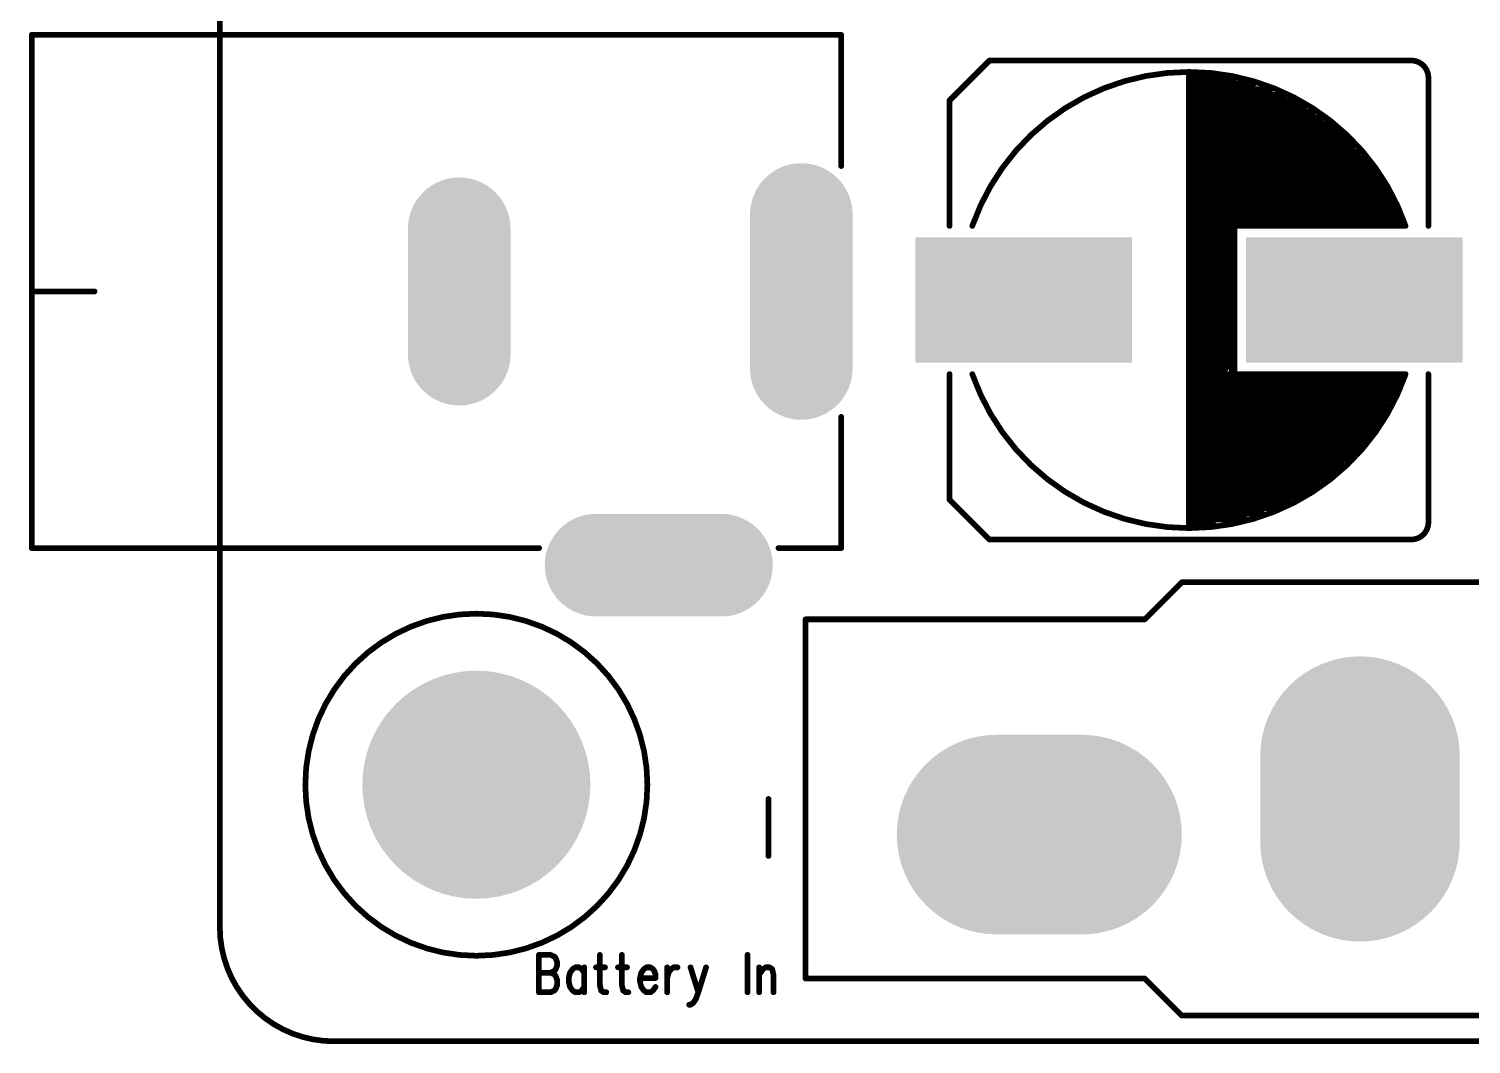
# Model space of a CAD drawing. Extents: x 97 to 206, y 100 to 175.
# Drawn here: x 96.65 to 121.95, y 99.95 to 117.76 of the extents above; entities that cross this region are included whole.
import ezdxf

# ---------------------------------------------------------------- set-up
doc = ezdxf.new("R2010")
doc.units = 0
doc.layers.get('0').update_dxf_attribs({"linetype": 'CONTINUOUS'})
doc.layers.add('MASK-TOP_PHO', color=10, linetype='CONTINUOUS')
doc.layers.add('SILK-TOP_PHO', color=9, linetype='CONTINUOUS')

# ---------------------------------------------------------------- blocks, each defined once
blk = doc.blocks.new('ROUND_1')
at = {"const_width": 0.050038}
blk.add_lwpolyline([(-0.025018, 0, 1), (0.025018, 0, 1)], format="xyb", close=True, dxfattribs=at)
blk = doc.blocks.new('ROUND_32')
at = {"const_width": 1.999996}
blk.add_lwpolyline([(-0.999998, 0, 1), (0.999998, 0, 1)], format="xyb", close=True, dxfattribs=at)
blk = doc.blocks.new('ROUND_45')
at = {"const_width": 0.900048}
blk.add_lwpolyline([(-0.450024, 0, 1), (0.450024, 0, 1)], format="xyb", close=True, dxfattribs=at)
blk = doc.blocks.new('ROUND_50')
at = {"const_width": 1.75006}
blk.add_lwpolyline([(-0.87503, 0, 1), (0.87503, 0, 1)], format="xyb", close=True, dxfattribs=at)
blk = doc.blocks.new('ROUND_180')
at = {"const_width": 0.900048}
blk.add_lwpolyline([(-0.450024, 0, 1), (0.450024, 0, 1)], format="xyb", close=True, dxfattribs=at)
blk = doc.blocks.new('SQUARE_227')
blk.add_solid([(1.099946, 1.099946), (1.099946, -1.099946), (-1.099946, 1.099946), (-1.099946, -1.099946)])

msp = doc.modelspace()

# ---------------------------------------------------------------- linework, layer by layer
at = {"layer": 'MASK-TOP_PHO'}
for points, const_width in [([(100.000054, 102.00005), (100.000054, 172.999908)], 0.100076), ([(110.199932, 111.799878), (110.199932, 114.499898)], 1.800098), ([(104.199944, 112.050068), (104.199944, 114.249962)], 1.800098), ([(114.899948, 113.000028), (113.300002, 113.000028)], 2.199892), ([(120.700038, 113.000028), (119.100092, 113.000028)], 2.199892), ([(106.59999, 108.35005), (108.799884, 108.35005)], 1.800098), ([(120.000014, 105.000044), (120.000014, 103.49992)], 3.50012), ([(113.625122, 103.624888), (115.124992, 103.624888)], 3.50012), ([(203.000102, 100.000054), (102.00005, 100.000054)], 0.100076)]:
    msp.add_lwpolyline(points, dxfattribs=dict(at, const_width=const_width))
at = {"layer": 'MASK-TOP_PHO', "const_width": 0.100076}
msp.add_lwpolyline([(100.000054, 102.00005, 0.4142136), (102.00005, 100.000054)], format="xyb", dxfattribs=at)
at = {"layer": 'SILK-TOP_PHO', "const_width": 0.100076}
for points in [[(100.000054, 102.00005), (100.000054, 172.999908)], [(100.099876, 117.650006), (96.700086, 117.650006)], [(96.700086, 117.650006), (96.700086, 108.650024)], [(100.000054, 108.650024), (100.000054, 117.650006)], [(100.000054, 117.650006), (100.099876, 117.650006)], [(100.000054, 108.650024), (100.000054, 117.650006)], [(100.000054, 117.650006), (110.899956, 117.650006)], [(110.899956, 117.650006), (110.899956, 115.350036)], [(113.4999, 117.199918), (112.799876, 116.499894)], [(120.899936, 117.199918), (113.4999, 117.199918)], [(117.00002, 109.000036), (117.00002, 117.00002)], [(117.00002, 116.899944), (117.80012, 116.899944)], [(121.19991, 114.3), (121.19991, 116.899944)], [(117.00002, 116.800122), (118.149878, 116.800122)], [(117.00002, 116.700046), (118.450106, 116.700046)], [(117.00002, 116.59997), (118.700042, 116.59997)], [(112.799876, 116.499894), (112.799876, 114.3)], [(117.00002, 116.499894), (118.89994, 116.499894)], [(117.00002, 116.400072), (119.050054, 116.400072)], [(117.00002, 116.299996), (119.199914, 116.299996)], [(117.00002, 116.19992), (119.350028, 116.19992)], [(117.00002, 116.100098), (119.499888, 116.100098)], [(117.00002, 116.000022), (119.599964, 116.000022)], [(117.00002, 115.899946), (119.750078, 115.899946)], [(117.00002, 115.800124), (119.800116, 115.800124)], [(117.00002, 115.794028), (117.38102, 115.794028)], [(117.00002, 115.700048), (117.899942, 115.700048)], [(119.899938, 115.700048), (117.00002, 115.700048)], [(117.00002, 115.667028), (118.01602, 115.667028)], [(117.00002, 115.599972), (120.000014, 115.599972)], [(119.8499, 115.750086), (117.100096, 115.750086)], [(117.00002, 115.540028), (118.27002, 115.540028)], [(120.10009, 115.499896), (117.00002, 115.499896)], [(117.00002, 115.413028), (118.52402, 115.413028)], [(117.00002, 115.400074), (120.199912, 115.400074)], [(120.24995, 115.299998), (117.00002, 115.299998)], [(117.00002, 115.286028), (118.65102, 115.286028)], [(117.00002, 115.199922), (120.299988, 115.199922)], [(117.00002, 115.159028), (118.77802, 115.159028)], [(120.400064, 115.1001), (117.00002, 115.1001)], [(117.00002, 115.000024), (120.450102, 115.000024)], [(117.00002, 114.905028), (119.03202, 114.905028)], [(120.499886, 114.899948), (117.00002, 114.899948)], [(117.12702, 115.032028), (118.90502, 115.032028)], [(117.599968, 110.499906), (117.599968, 114.84991)], [(117.00002, 114.800126), (120.549924, 114.800126)], [(117.00002, 114.778028), (119.15902, 114.778028)], [(117.00002, 114.70005), (120.599962, 114.70005)], [(117.00002, 114.651028), (119.28602, 114.651028)], [(120.65, 114.599974), (117.00002, 114.599974)], [(117.750082, 111.59998), (117.750082, 114.599974)], [(117.00002, 114.524028), (120.700038, 114.524028)], [(117.00002, 114.397028), (120.750076, 114.397028)], [(117.050058, 114.450114), (120.700038, 114.450114)], [(120.800114, 114.3), (117.00002, 114.3)], [(117.100096, 111.59998), (117.100096, 114.3)], [(117.199918, 111.59998), (117.199918, 114.3)], [(117.299994, 111.650018), (117.299994, 114.3)], [(117.40007, 111.650018), (117.40007, 114.3)], [(117.499892, 111.700056), (117.499892, 114.3)], [(117.650006, 111.799878), (117.650006, 114.3)], [(117.80012, 111.700056), (117.80012, 114.3)], [(96.700086, 113.149888), (97.801938, 113.149888)], [(112.799876, 111.700056), (112.799876, 109.499908)], [(120.800114, 111.700056), (117.00002, 111.700056)], [(117.05082, 111.603028), (120.750076, 111.603028)], [(121.19991, 109.100112), (121.19991, 111.700056)], [(120.700038, 111.499904), (117.050058, 111.499904)], [(120.65, 111.400082), (117.050058, 111.400082)], [(117.050058, 111.350044), (120.65, 111.350044)], [(117.05082, 111.450628), (120.700038, 111.450628)], [(117.05082, 111.298228), (120.599962, 111.298228)], [(117.050058, 111.249968), (120.599962, 111.249968)], [(120.499886, 111.149892), (117.050058, 111.149892)], [(117.050058, 111.05007), (120.450102, 111.05007)], [(117.12702, 111.095028), (120.499886, 111.095028)], [(110.899956, 110.949994), (110.899956, 108.650024)], [(117.00002, 110.968028), (120.450102, 110.968028)], [(117.00002, 110.841028), (120.350026, 110.841028)], [(120.400064, 110.899956), (117.050058, 110.899956)], [(120.299988, 110.79988), (117.050058, 110.79988)], [(117.00002, 110.714028), (120.24995, 110.714028)], [(117.00002, 110.599982), (120.149874, 110.599982)], [(117.050058, 110.750096), (120.299988, 110.750096)], [(120.199912, 110.65002), (117.050058, 110.65002)], [(117.12702, 110.587028), (120.149874, 110.587028)], [(117.00002, 110.499906), (120.10009, 110.499906)], [(117.00002, 110.333028), (119.949976, 110.333028)], [(117.00002, 110.300008), (119.899938, 110.300008)], [(120.000014, 110.400084), (117.050058, 110.400084)], [(117.12702, 110.460028), (120.050052, 110.460028)], [(117.00002, 110.10011), (119.70004, 110.10011)], [(119.8499, 110.199932), (117.050058, 110.199932)], [(117.00002, 110.000034), (119.599964, 110.000034)], [(117.00002, 109.949996), (119.549926, 109.949996)], [(117.00002, 109.84992), (119.450104, 109.84992)], [(112.799876, 109.499908), (113.4999, 108.799884)], [(117.00002, 109.750098), (119.29999, 109.750098)], [(117.00002, 109.650022), (119.149876, 109.650022)], [(117.00002, 109.549946), (119.000016, 109.549946)], [(117.00002, 109.450124), (118.800118, 109.450124)], [(117.00002, 109.350048), (118.599966, 109.350048)], [(117.00002, 109.249972), (118.299992, 109.249972)], [(117.00002, 109.149896), (118.000018, 109.149896)], [(117.00002, 109.050074), (117.450108, 109.050074)], [(113.4999, 108.799884), (120.899936, 108.799884)], [(96.700086, 108.650024), (100.099876, 108.650024)], [(105.599992, 108.650024), (100.000054, 108.650024)], [(100.099876, 108.650024), (100.000054, 108.650024)], [(110.899956, 108.650024), (109.799882, 108.650024)], [(116.225066, 107.40009), (116.875052, 108.050076)], [(116.875052, 108.050076), (123.474988, 108.050076)], [(110.275116, 101.099874), (110.275116, 107.40009)], [(110.275116, 107.40009), (116.225066, 107.40009)], [(109.624876, 104.249982), (109.624876, 103.249984)], [(105.597706, 101.515672), (105.597706, 100.859336)], [(105.597706, 101.515672), (105.802176, 101.515672)], [(105.802176, 101.515672), (105.870502, 101.48443)], [(105.870502, 101.48443), (105.893108, 101.453188)], [(105.893108, 101.453188), (105.915968, 101.390704)], [(106.66603, 101.515672), (106.66603, 100.984304)], [(107.052364, 101.515672), (107.052364, 100.984304)], [(109.25683, 101.515672), (109.25683, 100.859336)], [(105.597706, 101.203252), (105.802176, 101.203252)], [(105.870502, 101.234494), (105.802176, 101.203252)], [(105.802176, 101.203252), (105.870502, 101.171756)], [(105.893108, 101.265736), (105.870502, 101.234494)], [(105.870502, 101.171756), (105.893108, 101.140514)], [(105.915968, 101.32822), (105.893108, 101.265736)], [(105.915968, 101.390704), (105.915968, 101.32822)], [(106.143298, 101.203252), (106.120438, 101.109272)], [(106.18851, 101.265736), (106.143298, 101.203252)], [(106.233976, 101.296978), (106.18851, 101.265736)], [(106.302302, 101.296978), (106.233976, 101.296978)], [(106.347768, 101.265736), (106.302302, 101.296978)], [(106.393234, 101.203252), (106.347768, 101.265736)], [(106.393234, 101.296978), (106.393234, 100.859336)], [(106.597704, 101.296978), (106.756708, 101.296978)], [(106.984038, 101.296978), (107.143296, 101.296978)], [(107.393232, 101.203252), (107.370372, 101.109272)], [(107.438698, 101.265736), (107.393232, 101.203252)], [(107.484164, 101.296978), (107.438698, 101.265736)], [(107.552236, 101.296978), (107.484164, 101.296978)], [(107.597702, 101.265736), (107.552236, 101.296978)], [(107.620562, 101.234494), (107.597702, 101.265736)], [(107.643168, 101.171756), (107.620562, 101.234494)], [(107.643168, 101.109272), (107.643168, 101.171756)], [(107.847638, 101.296978), (107.847638, 100.859336)], [(107.847638, 101.109272), (107.870498, 101.203252)], [(107.870498, 101.203252), (107.915964, 101.265736)], [(107.915964, 101.265736), (107.96143, 101.296978)], [(107.96143, 101.296978), (108.029502, 101.296978)], [(108.256832, 101.296978), (108.39323, 100.859336)], [(108.529628, 101.296978), (108.39323, 100.859336)], [(109.4613, 101.296978), (109.4613, 100.859336)], [(109.4613, 101.171756), (109.529626, 101.265736)], [(109.529626, 101.265736), (109.575092, 101.296978)], [(109.575092, 101.296978), (109.643164, 101.296978)], [(109.643164, 101.296978), (109.68863, 101.265736)], [(109.68863, 101.265736), (109.71149, 101.171756)], [(109.71149, 101.171756), (109.71149, 100.859336)], [(105.893108, 100.92182), (105.870502, 100.890578)], [(105.893108, 101.140514), (105.915968, 101.07803)], [(105.915968, 100.984304), (105.893108, 100.92182)], [(105.915968, 101.07803), (105.915968, 100.984304)], [(106.120438, 101.109272), (106.120438, 101.046788)], [(106.120438, 101.046788), (106.143298, 100.953062)], [(106.143298, 100.953062), (106.18851, 100.890578)], [(106.347768, 100.890578), (106.393234, 100.953062)], [(106.66603, 100.984304), (106.688636, 100.890578)], [(107.052364, 100.984304), (107.07497, 100.890578)], [(107.370372, 101.109272), (107.643168, 101.109272)], [(107.370372, 101.109272), (107.370372, 101.046788)], [(107.370372, 101.046788), (107.393232, 100.953062)], [(107.393232, 100.953062), (107.438698, 100.890578)], [(107.597702, 100.890578), (107.643168, 100.953062)], [(116.225066, 101.099874), (110.275116, 101.099874)], [(116.875052, 100.449888), (116.225066, 101.099874)], [(105.802176, 100.859336), (105.597706, 100.859336)], [(105.870502, 100.890578), (105.802176, 100.859336)], [(106.18851, 100.890578), (106.233976, 100.859336)], [(106.233976, 100.859336), (106.302302, 100.859336)], [(106.302302, 100.859336), (106.347768, 100.890578)], [(106.688636, 100.890578), (106.734102, 100.859336)], [(106.734102, 100.859336), (106.779568, 100.859336)], [(107.07497, 100.890578), (107.120436, 100.859336)], [(107.120436, 100.859336), (107.165902, 100.859336)], [(107.438698, 100.890578), (107.484164, 100.859336)], [(107.484164, 100.859336), (107.552236, 100.859336)], [(107.552236, 100.859336), (107.597702, 100.890578)], [(108.302298, 100.671884), (108.256832, 100.640642)], [(108.347764, 100.734368), (108.302298, 100.671884)], [(108.39323, 100.859336), (108.347764, 100.734368)], [(108.256832, 100.640642), (108.233972, 100.640642)], [(123.474988, 100.449888), (116.875052, 100.449888)], [(203.000102, 100.000054), (102.00005, 100.000054)]]:
    msp.add_lwpolyline(points, dxfattribs=at)
for points in [[(121.19991, 116.899944, 0.4142136), (120.899936, 117.199918)], [(120.800114, 114.299746, 0.7106617), (113.199926, 114.299746)], [(113.199926, 111.70031, 0.7106617), (120.800114, 111.70031)], [(120.899936, 108.799884, 0.4142155), (121.19991, 109.100112)], [(100.000054, 102.00005, 0.4142136), (102.00005, 100.000054)]]:
    msp.add_lwpolyline(points, format="xyb", dxfattribs=at)
msp.add_lwpolyline([(101.499924, 104.499918, 1), (107.499912, 104.499918, 1)], format="xyb", close=True, dxfattribs=at)

# ---------------------------------------------------------------- block references
at = {"layer": 'MASK-TOP_PHO'}
for name, p in [('ROUND_180', (110.199932, 114.499898)), ('ROUND_180', (104.199944, 114.249962)), ('SQUARE_227', (113.300002, 113.000028)), ('SQUARE_227', (114.899948, 113.000028)), ('SQUARE_227', (119.100092, 113.000028)), ('SQUARE_227', (120.700038, 113.000028)), ('ROUND_180', (104.199944, 112.050068)), ('ROUND_180', (110.199932, 111.799878)), ('ROUND_45', (106.59999, 108.35005)), ('ROUND_45', (108.799884, 108.35005)), ('ROUND_50', (120.000014, 105.000044)), ('ROUND_32', (104.499918, 104.499918)), ('ROUND_50', (113.625122, 103.624888)), ('ROUND_50', (115.124992, 103.624888)), ('ROUND_50', (120.000014, 103.49992)), ('ROUND_1', (100.000054, 102.00005)), ('ROUND_1', (100.000054, 102.00005)), ('ROUND_1', (102.00005, 100.000054)), ('ROUND_1', (102.00005, 100.000054))]:
    msp.add_blockref(name, p, dxfattribs=at)
at = {"layer": 'SILK-TOP_PHO'}
for p in [(96.700086, 117.650006), (100.000054, 117.650006), (100.000054, 117.650006), (100.099876, 117.650006), (110.899956, 117.650006), (113.4999, 117.199918), (120.899936, 117.199918), (120.899936, 117.199918), (117.00002, 117.00002), (117.00002, 116.899944), (117.80012, 116.899944), (121.19991, 116.899944), (121.19991, 116.899944), (117.00002, 116.800122), (117.00002, 116.700046), (117.00002, 116.59997), (118.149878, 116.800122), (118.450106, 116.700046), (118.700042, 116.59997), (112.799876, 116.499894), (117.00002, 116.499894), (117.00002, 116.400072), (118.89994, 116.499894), (119.050054, 116.400072), (117.00002, 116.299996), (117.00002, 116.19992), (117.00002, 116.100098), (119.199914, 116.299996), (119.350028, 116.19992), (119.499888, 116.100098), (117.00002, 116.000022), (117.00002, 115.899946), (119.599964, 116.000022), (119.750078, 115.899946), (117.00002, 115.800124), (117.00002, 115.794028), (117.00002, 115.700048), (117.00002, 115.700048), (117.00002, 115.667028), (117.00002, 115.599972), (117.100096, 115.750086), (117.38102, 115.794028), (117.899942, 115.700048), (118.01602, 115.667028), (119.800116, 115.800124), (119.8499, 115.750086), (119.899938, 115.700048), (120.000014, 115.599972), (110.899956, 115.350036), (117.00002, 115.540028), (117.00002, 115.499896), (117.00002, 115.413028), (117.00002, 115.400074), (118.27002, 115.540028), (118.52402, 115.413028), (120.10009, 115.499896), (120.199912, 115.400074), (117.00002, 115.299998), (117.00002, 115.286028), (117.00002, 115.199922), (117.00002, 115.159028), (117.00002, 115.1001), (118.65102, 115.286028), (118.77802, 115.159028), (120.24995, 115.299998), (120.299988, 115.199922), (120.400064, 115.1001), (117.00002, 115.000024), (117.00002, 114.905028), (117.00002, 114.899948), (117.12702, 115.032028), (117.599968, 114.84991), (118.90502, 115.032028), (119.03202, 114.905028), (120.450102, 115.000024), (120.499886, 114.899948), (117.00002, 114.800126), (117.00002, 114.778028), (117.00002, 114.70005), (117.00002, 114.651028), (117.00002, 114.599974), (117.750082, 114.599974), (119.15902, 114.778028), (119.28602, 114.651028), (120.549924, 114.800126), (120.599962, 114.70005), (120.65, 114.599974), (117.00002, 114.524028), (117.00002, 114.397028), (117.050058, 114.450114), (120.700038, 114.524028), (120.700038, 114.450114), (120.750076, 114.397028), (112.799876, 114.3), (113.199926, 114.299746), (117.00002, 114.3), (117.100096, 114.3), (117.199918, 114.3), (117.299994, 114.3), (117.40007, 114.3), (117.499892, 114.3), (117.650006, 114.3), (117.80012, 114.3), (120.800114, 114.3), (120.800114, 114.299746), (121.19991, 114.3), (96.700086, 113.149888), (97.801938, 113.149888), (117.650006, 111.799878), (112.799876, 111.700056), (113.199926, 111.70031), (117.00002, 111.700056), (117.05082, 111.603028), (117.100096, 111.59998), (117.199918, 111.59998), (117.299994, 111.650018), (117.40007, 111.650018), (117.499892, 111.700056), (117.750082, 111.59998), (117.80012, 111.700056), (120.750076, 111.603028), (120.800114, 111.70031), (120.800114, 111.700056), (121.19991, 111.700056), (117.050058, 111.499904), (117.050058, 111.400082), (117.050058, 111.350044), (117.05082, 111.450628), (117.05082, 111.298228), (120.599962, 111.298228), (120.65, 111.400082), (120.65, 111.350044), (120.700038, 111.499904), (120.700038, 111.450628), (117.050058, 111.249968), (117.050058, 111.149892), (117.050058, 111.05007), (117.12702, 111.095028), (120.450102, 111.05007), (120.499886, 111.149892), (120.499886, 111.095028), (120.599962, 111.249968), (110.899956, 110.949994), (117.00002, 110.968028), (117.00002, 110.841028), (117.050058, 110.899956), (117.050058, 110.79988), (120.299988, 110.79988), (120.350026, 110.841028), (120.400064, 110.899956), (120.450102, 110.968028), (117.00002, 110.714028), (117.00002, 110.599982), (117.050058, 110.750096), (117.050058, 110.65002), (117.12702, 110.587028), (120.149874, 110.599982), (120.149874, 110.587028), (120.199912, 110.65002), (120.24995, 110.714028), (120.299988, 110.750096), (117.00002, 110.499906), (117.00002, 110.333028), (117.00002, 110.300008), (117.050058, 110.400084), (117.12702, 110.460028), (117.599968, 110.499906), (119.899938, 110.300008), (119.949976, 110.333028), (120.000014, 110.400084), (120.050052, 110.460028), (120.10009, 110.499906), (117.00002, 110.10011), (117.050058, 110.199932), (119.70004, 110.10011), (119.8499, 110.199932), (117.00002, 110.000034), (117.00002, 109.949996), (117.00002, 109.84992), (119.450104, 109.84992), (119.549926, 109.949996), (119.599964, 110.000034), (112.799876, 109.499908), (117.00002, 109.750098), (117.00002, 109.650022), (117.00002, 109.549946), (119.000016, 109.549946), (119.149876, 109.650022), (119.29999, 109.750098), (117.00002, 109.450124), (117.00002, 109.350048), (117.00002, 109.249972), (118.299992, 109.249972), (118.599966, 109.350048), (118.800118, 109.450124), (117.00002, 109.149896), (117.00002, 109.050074), (117.00002, 109.000036), (117.450108, 109.050074), (118.000018, 109.149896), (121.19991, 109.100112), (121.19991, 109.100112), (113.4999, 108.799884), (120.899936, 108.799884), (120.899936, 108.799884), (96.700086, 108.650024), (100.000054, 108.650024), (100.000054, 108.650024), (100.099876, 108.650024), (105.599992, 108.650024), (109.799882, 108.650024), (110.899956, 108.650024), (116.875052, 108.050076), (110.275116, 107.40009), (116.225066, 107.40009), (109.624876, 104.249982), (109.624876, 103.249984), (100.000054, 102.00005), (100.000054, 102.00005), (105.597706, 101.515672), (105.597706, 101.515672), (105.802176, 101.515672), (105.870502, 101.48443), (105.893108, 101.453188), (106.66603, 101.515672), (107.052364, 101.515672), (109.25683, 101.515672), (105.597706, 101.203252), (105.802176, 101.203252), (105.802176, 101.203252), (105.802176, 101.203252), (105.870502, 101.234494), (105.870502, 101.171756), (105.893108, 101.265736), (105.915968, 101.390704), (105.915968, 101.32822), (106.143298, 101.203252), (106.143298, 101.203252), (106.18851, 101.265736), (106.233976, 101.296978), (106.302302, 101.296978), (106.347768, 101.265736), (106.393234, 101.296978), (106.393234, 101.203252), (106.597704, 101.296978), (106.756708, 101.296978), (106.984038, 101.296978), (107.143296, 101.296978), (107.393232, 101.203252), (107.393232, 101.203252), (107.438698, 101.265736), (107.484164, 101.296978), (107.552236, 101.296978), (107.597702, 101.265736), (107.620562, 101.234494), (107.643168, 101.171756), (107.847638, 101.296978), (107.870498, 101.203252), (107.870498, 101.203252), (107.915964, 101.265736), (107.96143, 101.296978), (108.029502, 101.296978), (108.256832, 101.296978), (108.529628, 101.296978), (109.4613, 101.296978), (109.4613, 101.171756), (109.529626, 101.265736), (109.575092, 101.296978), (109.643164, 101.296978), (109.68863, 101.265736), (109.71149, 101.171756), (109.71149, 101.171756), (105.893108, 101.140514), (105.893108, 100.92182), (105.915968, 101.07803), (105.915968, 100.984304), (106.120438, 101.109272), (106.120438, 101.046788), (106.143298, 100.953062), (106.393234, 100.953062), (106.66603, 100.984304), (107.052364, 100.984304), (107.370372, 101.109272), (107.370372, 101.109272), (107.370372, 101.046788), (107.393232, 100.953062), (107.643168, 101.109272), (107.643168, 100.953062), (107.847638, 101.109272), (110.275116, 101.099874), (116.225066, 101.099874), (105.597706, 100.859336), (105.597706, 100.859336), (105.802176, 100.859336), (105.870502, 100.890578), (106.18851, 100.890578), (106.233976, 100.859336), (106.302302, 100.859336), (106.347768, 100.890578), (106.393234, 100.859336), (106.688636, 100.890578), (106.734102, 100.859336), (106.779568, 100.859336), (107.07497, 100.890578), (107.120436, 100.859336), (107.165902, 100.859336), (107.438698, 100.890578), (107.484164, 100.859336), (107.552236, 100.859336), (107.597702, 100.890578), (107.847638, 100.859336), (108.302298, 100.671884), (108.347764, 100.734368), (108.39323, 100.859336), (108.39323, 100.859336), (109.25683, 100.859336), (109.4613, 100.859336), (109.71149, 100.859336), (108.233972, 100.640642), (108.256832, 100.640642), (116.875052, 100.449888), (102.00005, 100.000054), (102.00005, 100.000054)]:
    msp.add_blockref('ROUND_1', p, dxfattribs=at)

doc.saveas('drawing.dxf')
